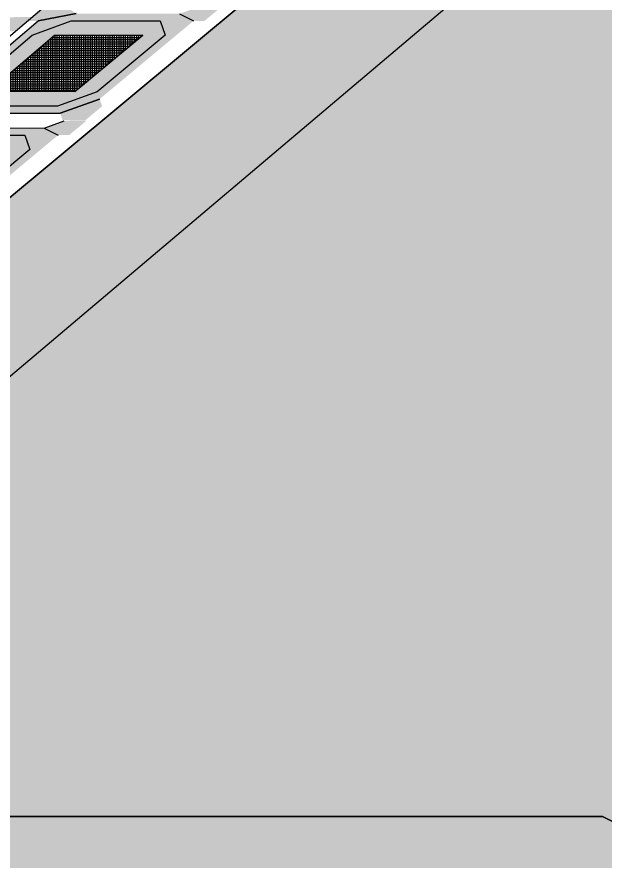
# Model space of a CAD drawing. Header units: centimetres. Extents: x -10 to 101, y -21 to 38.
# Drawn here: x 28.42 to 35.03, y 3 to 12.48 of the extents above; entities that cross this region are included whole.
import ezdxf

# ---------------------------------------------------------------- set-up
doc = ezdxf.new("R2010")
doc.units = ezdxf.units.CM

msp = doc.modelspace()

# ---------------------------------------------------------------- hatches: boundary and pattern name
h = msp.add_hatch()
h.set_pattern_fill('HEX', color=256, scale=0.063)
h.paths.add_polyline_path([(20, 3.5), (22.5, 3.5), (42, 20), (44, 20), (44, 21), (41, 21)])
h = msp.add_hatch()
h.set_pattern_fill('AR-SAND', color=256, scale=0.0068)
h.paths.add_polyline_path([(22.5, 3.5), (42, 20), (48, 20), (62, 2.5), (61, 0), (42, 0), (41, 2.5), (37, 2.5), (35, 3.5)])
at = {"true_color": 0x636466}
h = msp.add_hatch(color=251, dxfattribs=at)
h.dxf.hatch_style = 1
h.paths.add_polyline_path([(27.9078, 11.4777), (27.8526, 11.6432), (28.5925, 12.276), (29.0333, 12.4362), (30.0316, 12.4372), (30.0872, 12.2744), (29.3223, 11.6381), (28.8804, 11.4782)], flags=16)
h.paths.add_polyline_path([(27.6896, 11.3979), (27.6381, 11.5651), (28.6597, 12.436), (29.0865, 12.5182), (30.2485, 12.5162), (30.4075, 12.4373), (29.3512, 11.5582), (28.9092, 11.3982)])
at = {"true_color": 0x000000}
h = msp.add_hatch(color=18, dxfattribs=at)
h.dxf.hatch_style = 1
h.paths.add_polyline_path([(28.5347, 12.436), (28.7245, 12.5986), (28.9745, 12.5986), (29.0865, 12.5182), (28.6597, 12.436)])
edge = h.paths.add_edge_path()
edge.add_line((30.2485, 12.5162), (30.4736, 12.596))
h = msp.add_hatch(color=18, dxfattribs=at)
h.dxf.hatch_style = 1
h.paths.add_polyline_path([(30.2485, 12.5162), (30.4736, 12.596), (30.7245, 12.5986), (30.5294, 12.436), (30.4075, 12.4373)])
h = msp.add_hatch(color=256)
h.dxf.hatch_style = 1
h.set_gradient(color1=(0, 0, 255), color2=(255, 255, 0), name='SPHERICAL')
h.paths.add_polyline_path([(28.1012, 11.6424), (28.8449, 12.2757), (29.8365, 12.2746), (29.0734, 11.639)], flags=16)
h.paths.add_polyline_path([(30.0872, 12.2744), (29.3223, 11.6381), (28.8804, 11.4782), (27.9078, 11.4777), (27.8526, 11.6432), (28.5925, 12.276), (29.0333, 12.4362), (30.0316, 12.4372)])
h = msp.add_hatch(color=18, dxfattribs=at)
h.dxf.hatch_style = 1
h.paths.add_polyline_path([(28.1085, 12.3978), (28.3336, 12.4776), (28.5845, 12.4802), (28.3894, 12.3176), (28.2675, 12.3188)])
h = msp.add_hatch()
h.set_pattern_fill('NET', color=256, scale=0.0078)
h.set_pattern_definition([(0, (9.1881, 7.818218), (0, 0.024765), []), (90, (9.1881, 7.818218), (-0.024765, 2e-18), [])])
h.paths.add_polyline_path([(28.1012, 11.6424), (28.8449, 12.2757), (29.8365, 12.2746), (29.0734, 11.639)])
h = msp.add_hatch(color=18, dxfattribs=at)
h.dxf.hatch_style = 1
h.paths.add_polyline_path([(29.3512, 11.5582), (28.9092, 11.3982), (28.9381, 11.3182), (29.1881, 11.3182), (29.3802, 11.4783)])
h = msp.add_hatch(color=18, dxfattribs=at)
h.dxf.hatch_style = 1
h.paths.add_polyline_path([(27.0145, 11.1531), (27.2043, 11.3157), (27.4543, 11.3157), (27.5662, 11.2353), (27.1395, 11.1531)])
edge = h.paths.add_edge_path()
edge.add_line((28.7282, 11.2333), (28.9533, 11.3132))
h = msp.add_hatch(color=18, dxfattribs=at)
h.dxf.hatch_style = 1
h.paths.add_polyline_path([(28.7282, 11.2333), (28.9533, 11.3132), (29.2043, 11.3157), (29.0092, 11.1531), (28.8872, 11.1544)])
at = {"true_color": 0x636466}
h = msp.add_hatch(color=251, dxfattribs=at)
h.dxf.hatch_style = 1
h.paths.add_polyline_path([(26.3876, 10.1948), (26.3324, 10.3604), (27.0722, 10.9931), (27.5131, 11.1534), (28.5114, 11.1543), (28.5669, 10.9916), (27.802, 10.3552), (27.3601, 10.1953)], flags=16)
h.paths.add_polyline_path([(26.1694, 10.1151), (26.1179, 10.2822), (27.1395, 11.1531), (27.5662, 11.2353), (28.7282, 11.2333), (28.8872, 11.1544), (27.831, 10.2753), (27.389, 10.1153)])
h = msp.add_hatch(color=256)
h.dxf.hatch_style = 1
h.set_gradient(color1=(0, 0, 255), color2=(255, 255, 0), name='SPHERICAL')
h.paths.add_polyline_path([(26.5809, 10.3595), (27.3246, 10.9929), (28.3162, 10.9918), (27.5532, 10.3561)], flags=16)
h.paths.add_polyline_path([(28.5669, 10.9916), (27.802, 10.3552), (27.3601, 10.1953), (26.3876, 10.1948), (26.3324, 10.3604), (27.0722, 10.9931), (27.5131, 11.1534), (28.5114, 11.1543)])
h = msp.add_hatch()
h.set_pattern_fill('HEX', color=256, scale=0.063)
h.paths.add_polyline_path([(5, 0), (0, 0), (5.5, 3.5), (35, 3.5), (37, 2.5), (6, 2.5)])

# ---------------------------------------------------------------- linework, layer by layer
for p, q in [((18, 3.5), (41, 23)), ((20, 3.5), (41, 21)), ((41, 21), (20, 3.5)), ((22.5, 3.5), (42, 20)), ((22.5, 3.5), (42, 20)), ((22.5, 3.5), (42, 20)), ((29.0865, 12.5182), (28.6597, 12.436)), ((28.6597, 12.436), (29.0865, 12.5182)), ((27.6381, 11.5651), (28.6597, 12.436)), ((27.6381, 11.5651), (28.6597, 12.436)), ((28.5925, 12.276), (29.0333, 12.4362)), ((28.5925, 12.276), (29.0333, 12.4362)), ((29.0333, 12.4362), (30.0316, 12.4372)), ((29.0333, 12.4362), (30.0316, 12.4372)), ((30.0316, 12.4372), (30.0872, 12.2744)), ((30.0316, 12.4372), (30.0872, 12.2744)), ((30.2485, 12.5162), (30.4075, 12.4373)), ((30.2485, 12.5162), (30.4075, 12.4373)), ((27.8526, 11.6432), (28.5925, 12.276)), ((27.8526, 11.6432), (28.5925, 12.276)), ((28.1012, 11.6424), (28.8449, 12.2757)), ((28.8449, 12.2757), (29.8357, 12.274)), ((28.8449, 12.2757), (29.8365, 12.2746)), ((29.8365, 12.2746), (29.0734, 11.639)), ((29.8357, 12.274), (29.0734, 11.639)), ((30.0872, 12.2744), (29.3223, 11.6381)), ((30.0872, 12.2744), (29.3223, 11.6381)), ((29.0734, 11.639), (28.1012, 11.6424)), ((29.0734, 11.639), (28.1012, 11.6424)), ((29.3223, 11.6381), (28.8804, 11.4782)), ((29.3223, 11.6381), (28.8804, 11.4782)), ((29.3223, 11.6381), (29.3223, 11.6381)), ((28.8804, 11.4782), (27.9078, 11.4777)), ((28.8804, 11.4782), (27.9078, 11.4777)), ((28.9092, 11.3982), (29.3512, 11.5582)), ((28.9092, 11.3982), (29.3512, 11.5582)), ((29.3512, 11.5582), (28.9092, 11.3982)), ((29.3512, 11.5582), (28.9092, 11.3982)), ((27.6896, 11.3979), (28.9092, 11.3982)), ((28.9092, 11.3982), (27.6896, 11.3979)), ((27.6896, 11.3979), (28.7843, 11.3981)), ((27.8142, 11.398), (28.9092, 11.3982)), ((28.7843, 11.3981), (28.9092, 11.3982)), ((28.7282, 11.2333), (28.9533, 11.3132)), ((28.7282, 11.2333), (28.9533, 11.3132)), ((27.5662, 11.2353), (28.7282, 11.2333)), ((27.5662, 11.2353), (28.7282, 11.2333)), ((28.7282, 11.2333), (28.8872, 11.1544)), ((28.7282, 11.2333), (28.8872, 11.1544)), ((27.5131, 11.1533), (28.5114, 11.1543)), ((27.5131, 11.1534), (28.5114, 11.1543)), ((28.5114, 11.1543), (28.567, 10.9915)), ((28.5114, 11.1543), (28.5669, 10.9916)), ((28.5669, 10.9916), (27.802, 10.3552)), ((28.567, 10.9915), (27.802, 10.3552)), ((5.5, 3.5), (35, 3.5)), ((5.5, 3.5), (35, 3.5)), ((35, 3.5), (22.5, 3.5)), ((35, 3.5), (25, 3.5)), ((35, 3.5), (37, 2.5)), ((37, 2.5), (35, 3.5)), ((35, 3.5), (37, 2.5))]:
    msp.add_line(p, q)

doc.saveas('drawing.dxf')
